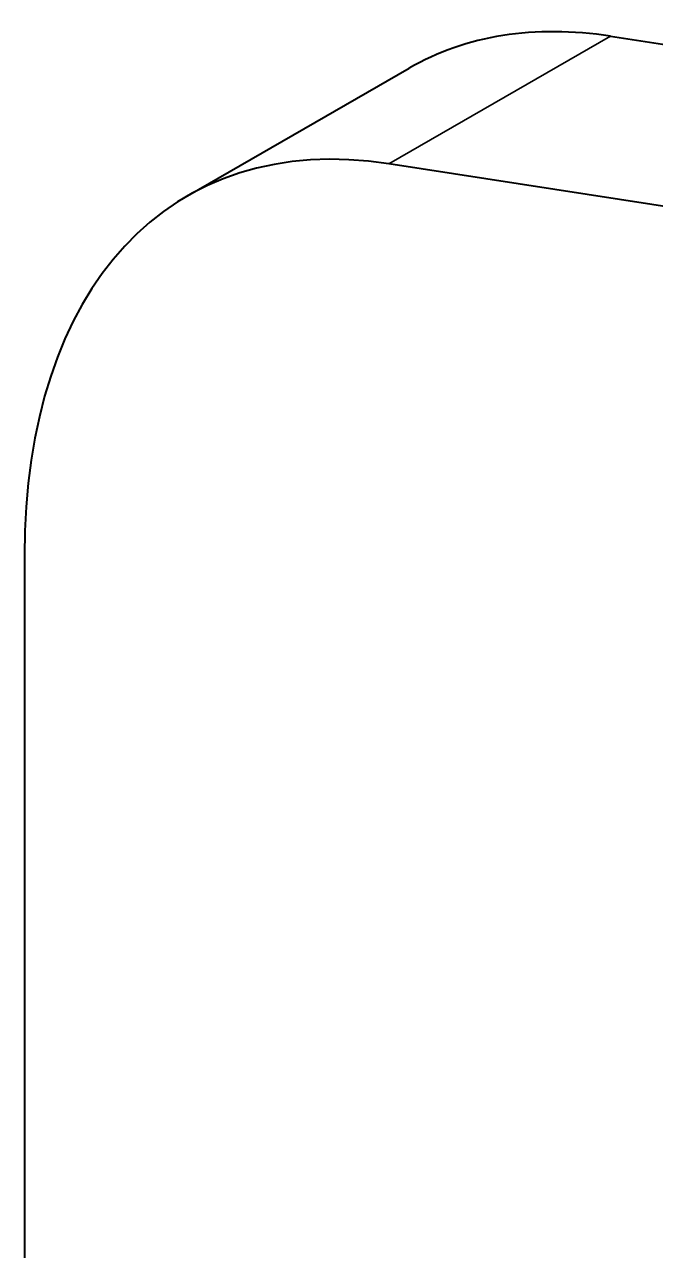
# Model space of a CAD drawing. Header units: millimetres. Extents: x 0 to 4205, y 0 to 2970.
# Drawn here: x 3585.52 to 3595.59, y 2501.27 to 2520.83 of the extents above; entities that cross this region are included whole.
import ezdxf

# ---------------------------------------------------------------- set-up
doc = ezdxf.new("R2010")
doc.units = ezdxf.units.MM
doc.header["$LTSCALE"] = 5
doc.layers.add('가시적인 것(ISO)', color=3, linetype='Continuous', lineweight=40)
doc.layers.add('가시적인 좁은 것(ISO)', color=3, linetype='Continuous', lineweight=35)

msp = doc.modelspace()

# ---------------------------------------------------------------- linework, layer by layer
at = {"layer": '가시적인 것(ISO)'}
for p, q in [((3594.875, 2520.6466), (3630, 2515.2006)), ((3588.1246, 2518.099), (3591.6601, 2520.1349)), ((3626.4644, 2513.1646), (3591.3394, 2518.6106)), ((3585.5237, 2512.3566), (3585.5237, 2218.598))]:
    msp.add_line(p, q, dxfattribs=at)
for centre, end_param in [((3597.898, 2509.3027), 6.2831853), ((3594.3625, 2507.2667), 7.0705172)]:
    msp.add_ellipse(centre, major_axis=(-6.2379, 10.8323), ratio=0.5780931, start_param=5.8487867, end_param=end_param, dxfattribs=at)
at = {"layer": '가시적인 좁은 것(ISO)'}
msp.add_line((3594.875, 2520.6466), (3591.3394, 2518.6106), dxfattribs=at)

doc.saveas('drawing.dxf')
